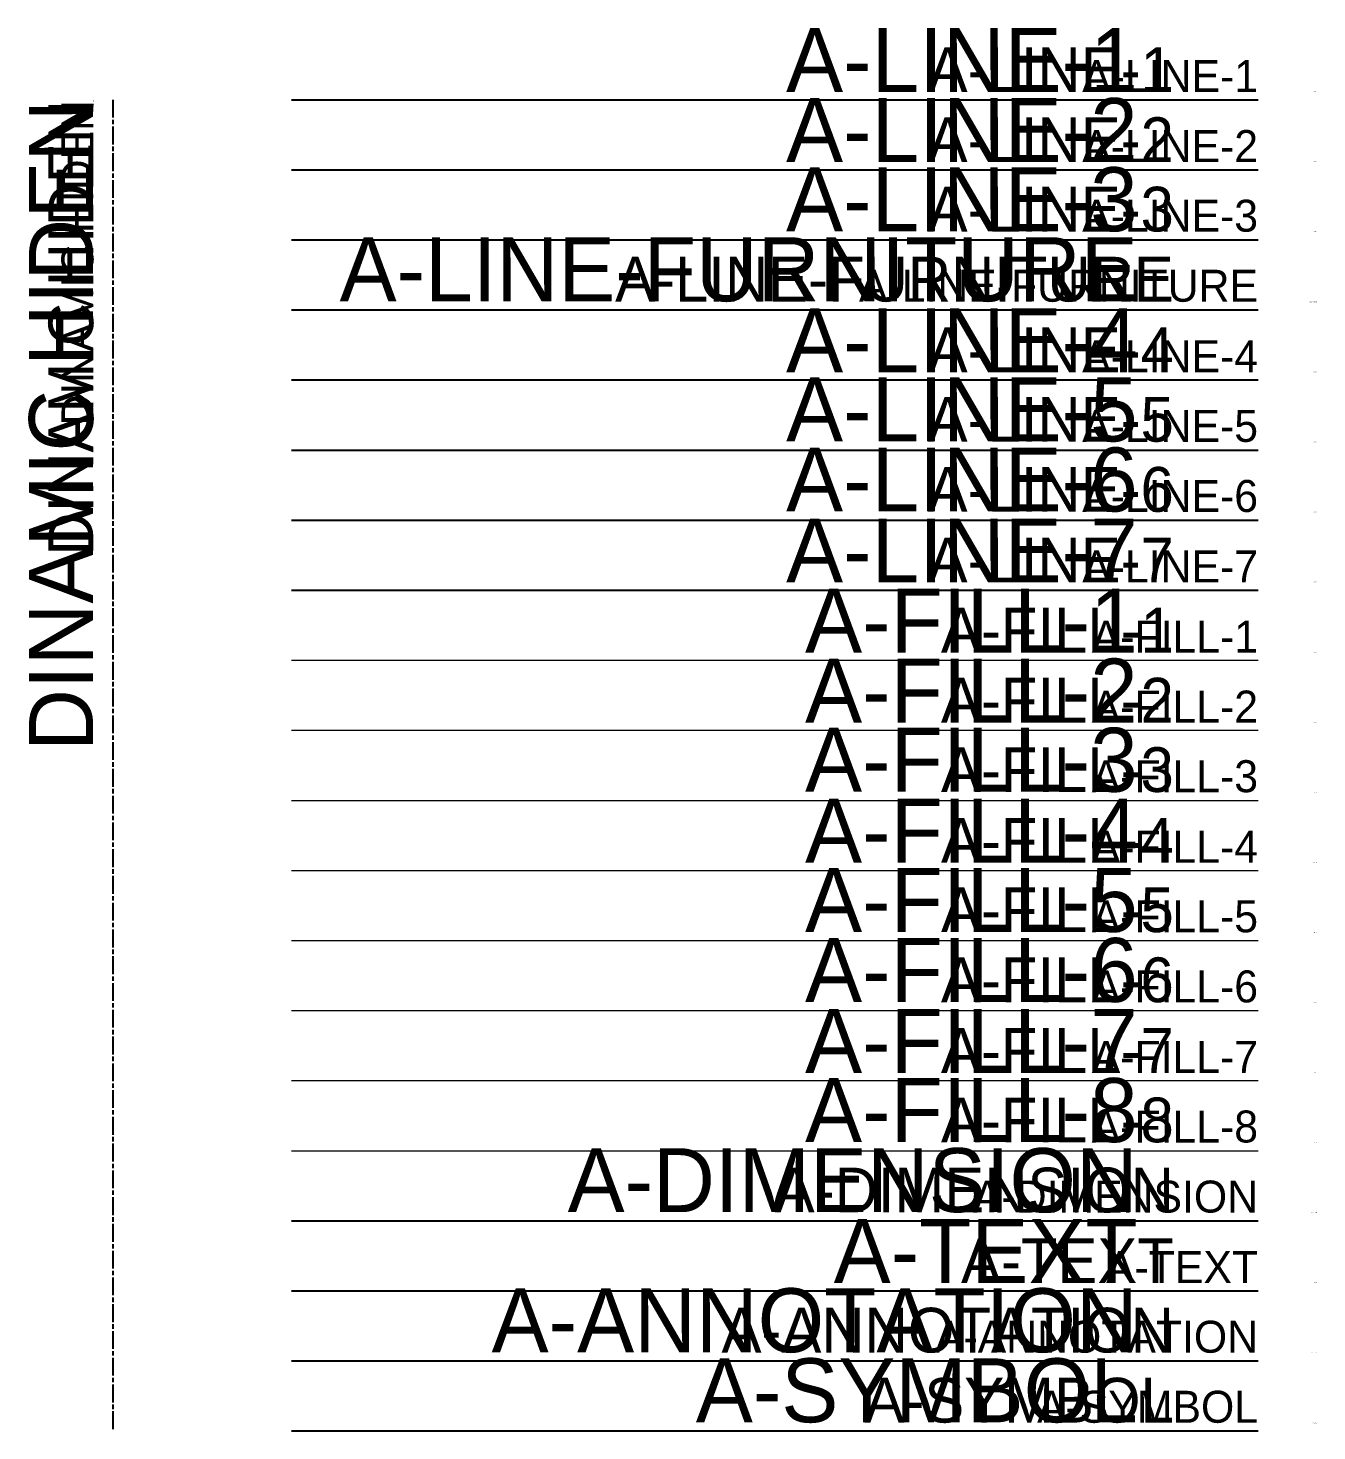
# Model space of a CAD drawing. Header units: centimetres. Extents: x -292707 to 138715, y -53922 to 66277.
# Drawn here: x -2579.1 to -2145.7, y 528.5 to 1000.2 of the extents above; entities that cross this region are included whole.
import ezdxf

# ---------------------------------------------------------------- set-up
doc = ezdxf.new("R2010")
doc.units = ezdxf.units.CM
doc.linetypes.add('ACAD_ISO08W100', pattern=[36, 24, -3, 6, -3])
for name, color, linetype in [('A-ALINE-1', 91, 'Continuous'), ('A-ALINE-2', 101, 'Continuous'), ('A-ALINE-3', 111, 'Continuous'), ('A-ALINE-4', 113, 'Continuous'), ('A-ALINE-5', 115, 'Continuous'), ('A-ALINE-6', 117, 'Continuous'), ('A-ALINE-7', 119, 'Continuous'), ('A-ALINE-FURNITURE', 112, 'Continuous'), ('A-ANNOTATION', 144, 'Continuous'), ('A-DIM', 157, 'Continuous'), ('A-SYMBOL', 136, 'Continuous'), ('A-TEXT', 254, 'Continuous'), ('A-TEXT @ 0.1', 254, 'Continuous'), ('A-TEXT @ 10', 254, 'Continuous'), ('A-TEXT @ 5', 254, 'Continuous'), ('A-TEXT @ 7', 254, 'Continuous')]:
    doc.layers.add(name, color=color, linetype=linetype)
for name, color, linetype, lineweight, true_color in [('A-FILL-1', 250, 'Continuous', 0, 0x333333), ('A-FILL-2', 7, 'Continuous', 0, 0x4d4d4d), ('A-FILL-3', 7, 'Continuous', 0, 0x666666), ('A-FILL-4', 9, 'Continuous', 0, 0x808080), ('A-FILL-5', 7, 'Continuous', 0, 0x999999), ('A-FILL-6', 7, 'Continuous', 0, 0xb3b3b3), ('A-FILL-7', 7, 'Continuous', 0, 0xcccccc), ('A-FILL-8', 7, 'Continuous', 0, 0xe6e6e6)]:
    doc.layers.add(name, color=color, linetype=linetype, lineweight=lineweight, true_color=true_color)
doc.styles.add('Font 9 pt', font='GOTHIC.TTF', dxfattribs={"height": 2.15})

# ---------------------------------------------------------------- blocks, each defined once
blk = doc.blocks.new('*U1105')
at = {"layer": 'A-TEXT @ 0.1'}
note = blk.add_mtext_dynamic_manual_height_columns('\\P', width=0.2794, gutter_width=0.125, heights=[0.0406, 0], dxfattribs=dict(at, insert=(-2145.7, 978.7), char_height=0.215, attachment_point=9, style='Font 9 pt'))
for column, words in zip(note.columns.linked_columns, ['A-LINE-1']):
    column.text = words
at = {"layer": 'A-TEXT @ 10'}
note = blk.add_mtext_dynamic_manual_height_columns('\\P', width=27.9438, gutter_width=12.5, heights=[4.06, 0], dxfattribs=dict(at, insert=(-2205.96, 978.7), char_height=21.5, attachment_point=9, style='Font 9 pt'))
for column, words in zip(note.columns.linked_columns, ['A-LINE-1']):
    column.text = words
at = {"layer": 'A-TEXT @ 5'}
note = blk.add_mtext_dynamic_manual_height_columns('\\P', width=13.9719, gutter_width=6.25, heights=[2.03, 0], dxfattribs=dict(at, insert=(-2165.51, 978.7), char_height=10.75, attachment_point=9, style='Font 9 pt'))
for column, words in zip(note.columns.linked_columns, ['A-LINE-1']):
    column.text = words
at = {"layer": 'A-TEXT @ 7'}
note = blk.add_mtext_dynamic_manual_height_columns('\\P', width=19.5607, gutter_width=8.75, heights=[2.84, 0], dxfattribs=dict(at, insert=(-2193.82, 978.7), char_height=15.05, attachment_point=9, style='Font 9 pt'))
for column, words in zip(note.columns.linked_columns, ['A-LINE-1']):
    column.text = words
blk = doc.blocks.new('*U1106')
at = {"layer": 'A-TEXT @ 0.1'}
note = blk.add_mtext_dynamic_manual_height_columns('\\P', width=0.2794, gutter_width=0.125, heights=[0.0406, 0], dxfattribs=dict(at, insert=(-2145.7, 955.14), char_height=0.215, attachment_point=9, style='Font 9 pt'))
for column, words in zip(note.columns.linked_columns, ['A-LINE-2']):
    column.text = words
at = {"layer": 'A-TEXT @ 10'}
note = blk.add_mtext_dynamic_manual_height_columns('\\P', width=27.9438, gutter_width=12.5, heights=[4.06, 0], dxfattribs=dict(at, insert=(-2205.96, 955.14), char_height=21.5, attachment_point=9, style='Font 9 pt'))
for column, words in zip(note.columns.linked_columns, ['A-LINE-2']):
    column.text = words
at = {"layer": 'A-TEXT @ 5'}
note = blk.add_mtext_dynamic_manual_height_columns('\\P', width=13.9719, gutter_width=6.25, heights=[2.03, 0], dxfattribs=dict(at, insert=(-2165.51, 955.14), char_height=10.75, attachment_point=9, style='Font 9 pt'))
for column, words in zip(note.columns.linked_columns, ['A-LINE-2']):
    column.text = words
at = {"layer": 'A-TEXT @ 7'}
note = blk.add_mtext_dynamic_manual_height_columns('\\P', width=19.5607, gutter_width=8.75, heights=[2.84, 0], dxfattribs=dict(at, insert=(-2193.82, 955.14), char_height=15.05, attachment_point=9, style='Font 9 pt'))
for column, words in zip(note.columns.linked_columns, ['A-LINE-2']):
    column.text = words
blk = doc.blocks.new('*U1107')
at = {"layer": 'A-TEXT @ 0.1'}
note = blk.add_mtext_dynamic_manual_height_columns('\\P', width=0.2794, gutter_width=0.125, heights=[0.0406, 0], dxfattribs=dict(at, insert=(-2145.7, 931.58), char_height=0.215, attachment_point=9, style='Font 9 pt'))
for column, words in zip(note.columns.linked_columns, ['A-LINE-3']):
    column.text = words
at = {"layer": 'A-TEXT @ 10'}
note = blk.add_mtext_dynamic_manual_height_columns('\\P', width=27.9438, gutter_width=12.5, heights=[4.06, 0], dxfattribs=dict(at, insert=(-2205.96, 931.58), char_height=21.5, attachment_point=9, style='Font 9 pt'))
for column, words in zip(note.columns.linked_columns, ['A-LINE-3']):
    column.text = words
at = {"layer": 'A-TEXT @ 5'}
note = blk.add_mtext_dynamic_manual_height_columns('\\P', width=13.9719, gutter_width=6.25, heights=[2.03, 0], dxfattribs=dict(at, insert=(-2165.51, 931.58), char_height=10.75, attachment_point=9, style='Font 9 pt'))
for column, words in zip(note.columns.linked_columns, ['A-LINE-3']):
    column.text = words
at = {"layer": 'A-TEXT @ 7'}
note = blk.add_mtext_dynamic_manual_height_columns('\\P', width=19.5607, gutter_width=8.75, heights=[2.84, 0], dxfattribs=dict(at, insert=(-2193.82, 931.58), char_height=15.05, attachment_point=9, style='Font 9 pt'))
for column, words in zip(note.columns.linked_columns, ['A-LINE-3']):
    column.text = words
blk = doc.blocks.new('*U1108')
at = {"layer": 'A-TEXT @ 0.1'}
note = blk.add_mtext_dynamic_manual_height_columns('\\P', width=0.2794, gutter_width=0.125, heights=[0.0406, 0], dxfattribs=dict(at, insert=(-2145.7, 884.47), char_height=0.215, attachment_point=9, style='Font 9 pt'))
for column, words in zip(note.columns.linked_columns, ['A-LINE-4']):
    column.text = words
at = {"layer": 'A-TEXT @ 10'}
note = blk.add_mtext_dynamic_manual_height_columns('\\P', width=27.9438, gutter_width=12.5, heights=[4.06, 0], dxfattribs=dict(at, insert=(-2205.96, 884.47), char_height=21.5, attachment_point=9, style='Font 9 pt'))
for column, words in zip(note.columns.linked_columns, ['A-LINE-4']):
    column.text = words
at = {"layer": 'A-TEXT @ 5'}
note = blk.add_mtext_dynamic_manual_height_columns('\\P', width=13.9719, gutter_width=6.25, heights=[2.03, 0], dxfattribs=dict(at, insert=(-2165.51, 884.47), char_height=10.75, attachment_point=9, style='Font 9 pt'))
for column, words in zip(note.columns.linked_columns, ['A-LINE-4']):
    column.text = words
at = {"layer": 'A-TEXT @ 7'}
note = blk.add_mtext_dynamic_manual_height_columns('\\P', width=19.5607, gutter_width=8.75, heights=[2.84, 0], dxfattribs=dict(at, insert=(-2193.82, 884.47), char_height=15.05, attachment_point=9, style='Font 9 pt'))
for column, words in zip(note.columns.linked_columns, ['A-LINE-4']):
    column.text = words
blk = doc.blocks.new('*U1109')
at = {"layer": 'A-TEXT @ 0.1'}
note = blk.add_mtext_dynamic_manual_height_columns('\\P', width=0.2794, gutter_width=0.125, heights=[0.0406, 0], dxfattribs=dict(at, insert=(-2145.7, 860.91), char_height=0.215, attachment_point=9, style='Font 9 pt'))
for column, words in zip(note.columns.linked_columns, ['A-LINE-5']):
    column.text = words
at = {"layer": 'A-TEXT @ 10'}
note = blk.add_mtext_dynamic_manual_height_columns('\\P', width=27.9438, gutter_width=12.5, heights=[4.06, 0], dxfattribs=dict(at, insert=(-2205.96, 860.91), char_height=21.5, attachment_point=9, style='Font 9 pt'))
for column, words in zip(note.columns.linked_columns, ['A-LINE-5']):
    column.text = words
at = {"layer": 'A-TEXT @ 5'}
note = blk.add_mtext_dynamic_manual_height_columns('\\P', width=13.9719, gutter_width=6.25, heights=[2.03, 0], dxfattribs=dict(at, insert=(-2165.51, 860.91), char_height=10.75, attachment_point=9, style='Font 9 pt'))
for column, words in zip(note.columns.linked_columns, ['A-LINE-5']):
    column.text = words
at = {"layer": 'A-TEXT @ 7'}
note = blk.add_mtext_dynamic_manual_height_columns('\\P', width=19.5607, gutter_width=8.75, heights=[2.84, 0], dxfattribs=dict(at, insert=(-2193.82, 860.91), char_height=15.05, attachment_point=9, style='Font 9 pt'))
for column, words in zip(note.columns.linked_columns, ['A-LINE-5']):
    column.text = words
blk = doc.blocks.new('*U1110')
at = {"layer": 'A-TEXT @ 0.1'}
note = blk.add_mtext_dynamic_manual_height_columns('\\P', width=0.2794, gutter_width=0.125, heights=[0.0406, 0], dxfattribs=dict(at, insert=(-2145.7, 837.35), char_height=0.215, attachment_point=9, style='Font 9 pt'))
for column, words in zip(note.columns.linked_columns, ['A-LINE-6']):
    column.text = words
at = {"layer": 'A-TEXT @ 10'}
note = blk.add_mtext_dynamic_manual_height_columns('\\P', width=27.9438, gutter_width=12.5, heights=[4.06, 0], dxfattribs=dict(at, insert=(-2205.96, 837.35), char_height=21.5, attachment_point=9, style='Font 9 pt'))
for column, words in zip(note.columns.linked_columns, ['A-LINE-6']):
    column.text = words
at = {"layer": 'A-TEXT @ 5'}
note = blk.add_mtext_dynamic_manual_height_columns('\\P', width=13.9719, gutter_width=6.25, heights=[2.03, 0], dxfattribs=dict(at, insert=(-2165.51, 837.35), char_height=10.75, attachment_point=9, style='Font 9 pt'))
for column, words in zip(note.columns.linked_columns, ['A-LINE-6']):
    column.text = words
at = {"layer": 'A-TEXT @ 7'}
note = blk.add_mtext_dynamic_manual_height_columns('\\P', width=19.5607, gutter_width=8.75, heights=[2.84, 0], dxfattribs=dict(at, insert=(-2193.82, 837.35), char_height=15.05, attachment_point=9, style='Font 9 pt'))
for column, words in zip(note.columns.linked_columns, ['A-LINE-6']):
    column.text = words
blk = doc.blocks.new('*U1111')
at = {"layer": 'A-TEXT @ 0.1'}
note = blk.add_mtext_dynamic_manual_height_columns('\\P', width=0.2794, gutter_width=0.125, heights=[0.0406, 0], dxfattribs=dict(at, insert=(-2145.7, 813.79), char_height=0.215, attachment_point=9, style='Font 9 pt'))
for column, words in zip(note.columns.linked_columns, ['A-LINE-7']):
    column.text = words
at = {"layer": 'A-TEXT @ 10'}
note = blk.add_mtext_dynamic_manual_height_columns('\\P', width=27.9438, gutter_width=12.5, heights=[4.06, 0], dxfattribs=dict(at, insert=(-2205.96, 813.79), char_height=21.5, attachment_point=9, style='Font 9 pt'))
for column, words in zip(note.columns.linked_columns, ['A-LINE-7']):
    column.text = words
at = {"layer": 'A-TEXT @ 5'}
note = blk.add_mtext_dynamic_manual_height_columns('\\P', width=13.9719, gutter_width=6.25, heights=[2.03, 0], dxfattribs=dict(at, insert=(-2165.51, 813.79), char_height=10.75, attachment_point=9, style='Font 9 pt'))
for column, words in zip(note.columns.linked_columns, ['A-LINE-7']):
    column.text = words
at = {"layer": 'A-TEXT @ 7'}
note = blk.add_mtext_dynamic_manual_height_columns('\\P', width=19.5607, gutter_width=8.75, heights=[2.84, 0], dxfattribs=dict(at, insert=(-2193.82, 813.79), char_height=15.05, attachment_point=9, style='Font 9 pt'))
for column, words in zip(note.columns.linked_columns, ['A-LINE-7']):
    column.text = words
blk = doc.blocks.new('*U1112')
at = {"layer": 'A-TEXT @ 0.1'}
note = blk.add_mtext_dynamic_manual_height_columns('\\P', width=0.2794, gutter_width=0.125, heights=[0.0406, 0], dxfattribs=dict(at, insert=(-2145.7, 790.23), char_height=0.215, attachment_point=9, style='Font 9 pt'))
for column, words in zip(note.columns.linked_columns, ['A-FILL-1']):
    column.text = words
at = {"layer": 'A-TEXT @ 10'}
note = blk.add_mtext_dynamic_manual_height_columns('\\P', width=27.9438, gutter_width=12.5, heights=[4.06, 0], dxfattribs=dict(at, insert=(-2205.96, 790.23), char_height=21.5, attachment_point=9, style='Font 9 pt'))
for column, words in zip(note.columns.linked_columns, ['A-FILL-1']):
    column.text = words
at = {"layer": 'A-TEXT @ 5'}
note = blk.add_mtext_dynamic_manual_height_columns('\\P', width=13.9719, gutter_width=6.25, heights=[2.03, 0], dxfattribs=dict(at, insert=(-2165.51, 790.23), char_height=10.75, attachment_point=9, style='Font 9 pt'))
for column, words in zip(note.columns.linked_columns, ['A-FILL-1']):
    column.text = words
at = {"layer": 'A-TEXT @ 7'}
note = blk.add_mtext_dynamic_manual_height_columns('\\P', width=19.5607, gutter_width=8.75, heights=[2.84, 0], dxfattribs=dict(at, insert=(-2193.82, 790.23), char_height=15.05, attachment_point=9, style='Font 9 pt'))
for column, words in zip(note.columns.linked_columns, ['A-FILL-1']):
    column.text = words
blk = doc.blocks.new('*U1113')
at = {"layer": 'A-TEXT @ 0.1'}
note = blk.add_mtext_dynamic_manual_height_columns('\\P', width=0.2794, gutter_width=0.125, heights=[0.0406, 0], dxfattribs=dict(at, insert=(-2145.7, 531.1), char_height=0.215, attachment_point=9, style='Font 9 pt'))
for column, words in zip(note.columns.linked_columns, ['A-SYMBOL']):
    column.text = words
at = {"layer": 'A-TEXT @ 10'}
note = blk.add_mtext_dynamic_manual_height_columns('\\P', width=27.9438, gutter_width=12.5, heights=[4.06, 0], dxfattribs=dict(at, insert=(-2205.96, 531.1), char_height=21.5, attachment_point=9, style='Font 9 pt'))
for column, words in zip(note.columns.linked_columns, ['A-SYMBOL']):
    column.text = words
at = {"layer": 'A-TEXT @ 5'}
note = blk.add_mtext_dynamic_manual_height_columns('\\P', width=13.9719, gutter_width=6.25, heights=[2.03, 0], dxfattribs=dict(at, insert=(-2165.51, 531.1), char_height=10.75, attachment_point=9, style='Font 9 pt'))
for column, words in zip(note.columns.linked_columns, ['A-SYMBOL']):
    column.text = words
at = {"layer": 'A-TEXT @ 7'}
note = blk.add_mtext_dynamic_manual_height_columns('\\P', width=19.5607, gutter_width=8.75, heights=[2.84, 0], dxfattribs=dict(at, insert=(-2193.82, 531.1), char_height=15.05, attachment_point=9, style='Font 9 pt'))
for column, words in zip(note.columns.linked_columns, ['A-SYMBOL']):
    column.text = words
blk = doc.blocks.new('*U1114')
at = {"layer": 'A-TEXT @ 0.1'}
note = blk.add_mtext_dynamic_manual_height_columns('\\P', width=0.2794, gutter_width=0.125, heights=[0.0406, 0], dxfattribs=dict(at, insert=(-2145.7, 766.68), char_height=0.215, attachment_point=9, style='Font 9 pt'))
for column, words in zip(note.columns.linked_columns, ['A-FILL-2']):
    column.text = words
at = {"layer": 'A-TEXT @ 10'}
note = blk.add_mtext_dynamic_manual_height_columns('\\P', width=27.9438, gutter_width=12.5, heights=[4.06, 0], dxfattribs=dict(at, insert=(-2205.96, 766.68), char_height=21.5, attachment_point=9, style='Font 9 pt'))
for column, words in zip(note.columns.linked_columns, ['A-FILL-2']):
    column.text = words
at = {"layer": 'A-TEXT @ 5'}
note = blk.add_mtext_dynamic_manual_height_columns('\\P', width=13.9719, gutter_width=6.25, heights=[2.03, 0], dxfattribs=dict(at, insert=(-2165.51, 766.68), char_height=10.75, attachment_point=9, style='Font 9 pt'))
for column, words in zip(note.columns.linked_columns, ['A-FILL-2']):
    column.text = words
at = {"layer": 'A-TEXT @ 7'}
note = blk.add_mtext_dynamic_manual_height_columns('\\P', width=19.5607, gutter_width=8.75, heights=[2.84, 0], dxfattribs=dict(at, insert=(-2193.82, 766.68), char_height=15.05, attachment_point=9, style='Font 9 pt'))
for column, words in zip(note.columns.linked_columns, ['A-FILL-2']):
    column.text = words
blk = doc.blocks.new('*U1115')
at = {"layer": 'A-TEXT @ 0.1'}
note = blk.add_mtext_dynamic_manual_height_columns('\\P', width=0.2794, gutter_width=0.125, heights=[0.0406, 0], dxfattribs=dict(at, insert=(-2145.7, 743.12), char_height=0.215, attachment_point=9, style='Font 9 pt'))
for column, words in zip(note.columns.linked_columns, ['A-FILL-3']):
    column.text = words
at = {"layer": 'A-TEXT @ 10'}
note = blk.add_mtext_dynamic_manual_height_columns('\\P', width=27.9438, gutter_width=12.5, heights=[4.06, 0], dxfattribs=dict(at, insert=(-2205.96, 743.12), char_height=21.5, attachment_point=9, style='Font 9 pt'))
for column, words in zip(note.columns.linked_columns, ['A-FILL-3']):
    column.text = words
at = {"layer": 'A-TEXT @ 5'}
note = blk.add_mtext_dynamic_manual_height_columns('\\P', width=13.9719, gutter_width=6.25, heights=[2.03, 0], dxfattribs=dict(at, insert=(-2165.51, 743.12), char_height=10.75, attachment_point=9, style='Font 9 pt'))
for column, words in zip(note.columns.linked_columns, ['A-FILL-3']):
    column.text = words
at = {"layer": 'A-TEXT @ 7'}
note = blk.add_mtext_dynamic_manual_height_columns('\\P', width=19.5607, gutter_width=8.75, heights=[2.84, 0], dxfattribs=dict(at, insert=(-2193.82, 743.12), char_height=15.05, attachment_point=9, style='Font 9 pt'))
for column, words in zip(note.columns.linked_columns, ['A-FILL-3']):
    column.text = words
blk = doc.blocks.new('*U1116')
at = {"layer": 'A-TEXT @ 0.1'}
note = blk.add_mtext_dynamic_manual_height_columns('\\P', width=0.2794, gutter_width=0.125, heights=[0.0406, 0], dxfattribs=dict(at, insert=(-2145.7, 719.56), char_height=0.215, attachment_point=9, style='Font 9 pt'))
for column, words in zip(note.columns.linked_columns, ['A-FILL-4']):
    column.text = words
at = {"layer": 'A-TEXT @ 10'}
note = blk.add_mtext_dynamic_manual_height_columns('\\P', width=27.9438, gutter_width=12.5, heights=[4.06, 0], dxfattribs=dict(at, insert=(-2205.96, 719.56), char_height=21.5, attachment_point=9, style='Font 9 pt'))
for column, words in zip(note.columns.linked_columns, ['A-FILL-4']):
    column.text = words
at = {"layer": 'A-TEXT @ 5'}
note = blk.add_mtext_dynamic_manual_height_columns('\\P', width=13.9719, gutter_width=6.25, heights=[2.03, 0], dxfattribs=dict(at, insert=(-2165.51, 719.56), char_height=10.75, attachment_point=9, style='Font 9 pt'))
for column, words in zip(note.columns.linked_columns, ['A-FILL-4']):
    column.text = words
at = {"layer": 'A-TEXT @ 7'}
note = blk.add_mtext_dynamic_manual_height_columns('\\P', width=19.5607, gutter_width=8.75, heights=[2.84, 0], dxfattribs=dict(at, insert=(-2193.82, 719.56), char_height=15.05, attachment_point=9, style='Font 9 pt'))
for column, words in zip(note.columns.linked_columns, ['A-FILL-4']):
    column.text = words
blk = doc.blocks.new('*U1117')
at = {"layer": 'A-TEXT @ 0.1'}
note = blk.add_mtext_dynamic_manual_height_columns('\\P', width=0.2794, gutter_width=0.125, heights=[0.0406, 0], dxfattribs=dict(at, insert=(-2145.7, 696), char_height=0.215, attachment_point=9, style='Font 9 pt'))
for column, words in zip(note.columns.linked_columns, ['A-FILL-5']):
    column.text = words
at = {"layer": 'A-TEXT @ 10'}
note = blk.add_mtext_dynamic_manual_height_columns('\\P', width=27.9438, gutter_width=12.5, heights=[4.06, 0], dxfattribs=dict(at, insert=(-2205.96, 696), char_height=21.5, attachment_point=9, style='Font 9 pt'))
for column, words in zip(note.columns.linked_columns, ['A-FILL-5']):
    column.text = words
at = {"layer": 'A-TEXT @ 5'}
note = blk.add_mtext_dynamic_manual_height_columns('\\P', width=13.9719, gutter_width=6.25, heights=[2.03, 0], dxfattribs=dict(at, insert=(-2165.51, 696), char_height=10.75, attachment_point=9, style='Font 9 pt'))
for column, words in zip(note.columns.linked_columns, ['A-FILL-5']):
    column.text = words
at = {"layer": 'A-TEXT @ 7'}
note = blk.add_mtext_dynamic_manual_height_columns('\\P', width=19.5607, gutter_width=8.75, heights=[2.84, 0], dxfattribs=dict(at, insert=(-2193.82, 696), char_height=15.05, attachment_point=9, style='Font 9 pt'))
for column, words in zip(note.columns.linked_columns, ['A-FILL-5']):
    column.text = words
blk = doc.blocks.new('*U1118')
at = {"layer": 'A-TEXT @ 0.1'}
note = blk.add_mtext_dynamic_manual_height_columns('\\P', width=0.2794, gutter_width=0.125, heights=[0.0406, 0], dxfattribs=dict(at, insert=(-2145.7, 672.44), char_height=0.215, attachment_point=9, style='Font 9 pt'))
for column, words in zip(note.columns.linked_columns, ['A-FILL-6']):
    column.text = words
at = {"layer": 'A-TEXT @ 10'}
note = blk.add_mtext_dynamic_manual_height_columns('\\P', width=27.9438, gutter_width=12.5, heights=[4.06, 0], dxfattribs=dict(at, insert=(-2205.96, 672.44), char_height=21.5, attachment_point=9, style='Font 9 pt'))
for column, words in zip(note.columns.linked_columns, ['A-FILL-6']):
    column.text = words
at = {"layer": 'A-TEXT @ 5'}
note = blk.add_mtext_dynamic_manual_height_columns('\\P', width=13.9719, gutter_width=6.25, heights=[2.03, 0], dxfattribs=dict(at, insert=(-2165.51, 672.44), char_height=10.75, attachment_point=9, style='Font 9 pt'))
for column, words in zip(note.columns.linked_columns, ['A-FILL-6']):
    column.text = words
at = {"layer": 'A-TEXT @ 7'}
note = blk.add_mtext_dynamic_manual_height_columns('\\P', width=19.5607, gutter_width=8.75, heights=[2.84, 0], dxfattribs=dict(at, insert=(-2193.82, 672.44), char_height=15.05, attachment_point=9, style='Font 9 pt'))
for column, words in zip(note.columns.linked_columns, ['A-FILL-6']):
    column.text = words
blk = doc.blocks.new('*U1119')
at = {"layer": 'A-TEXT @ 0.1'}
note = blk.add_mtext_dynamic_manual_height_columns('\\P', width=0.2794, gutter_width=0.125, heights=[0.0406, 0], dxfattribs=dict(at, insert=(-2145.7, 648.89), char_height=0.215, attachment_point=9, style='Font 9 pt'))
for column, words in zip(note.columns.linked_columns, ['A-FILL-7']):
    column.text = words
at = {"layer": 'A-TEXT @ 10'}
note = blk.add_mtext_dynamic_manual_height_columns('\\P', width=27.9438, gutter_width=12.5, heights=[4.06, 0], dxfattribs=dict(at, insert=(-2205.96, 648.89), char_height=21.5, attachment_point=9, style='Font 9 pt'))
for column, words in zip(note.columns.linked_columns, ['A-FILL-7']):
    column.text = words
at = {"layer": 'A-TEXT @ 5'}
note = blk.add_mtext_dynamic_manual_height_columns('\\P', width=13.9719, gutter_width=6.25, heights=[2.03, 0], dxfattribs=dict(at, insert=(-2165.51, 648.89), char_height=10.75, attachment_point=9, style='Font 9 pt'))
for column, words in zip(note.columns.linked_columns, ['A-FILL-7']):
    column.text = words
at = {"layer": 'A-TEXT @ 7'}
note = blk.add_mtext_dynamic_manual_height_columns('\\P', width=19.5607, gutter_width=8.75, heights=[2.84, 0], dxfattribs=dict(at, insert=(-2193.82, 648.89), char_height=15.05, attachment_point=9, style='Font 9 pt'))
for column, words in zip(note.columns.linked_columns, ['A-FILL-7']):
    column.text = words
blk = doc.blocks.new('*U1120')
at = {"layer": 'A-TEXT @ 0.1'}
note = blk.add_mtext_dynamic_manual_height_columns('\\P', width=0.2794, gutter_width=0.125, heights=[0.0406, 0], dxfattribs=dict(at, insert=(-2145.7, 625.33), char_height=0.215, attachment_point=9, style='Font 9 pt'))
for column, words in zip(note.columns.linked_columns, ['A-FILL-8']):
    column.text = words
at = {"layer": 'A-TEXT @ 10'}
note = blk.add_mtext_dynamic_manual_height_columns('\\P', width=27.9438, gutter_width=12.5, heights=[4.06, 0], dxfattribs=dict(at, insert=(-2205.96, 625.33), char_height=21.5, attachment_point=9, style='Font 9 pt'))
for column, words in zip(note.columns.linked_columns, ['A-FILL-8']):
    column.text = words
at = {"layer": 'A-TEXT @ 5'}
note = blk.add_mtext_dynamic_manual_height_columns('\\P', width=13.9719, gutter_width=6.25, heights=[2.03, 0], dxfattribs=dict(at, insert=(-2165.51, 625.33), char_height=10.75, attachment_point=9, style='Font 9 pt'))
for column, words in zip(note.columns.linked_columns, ['A-FILL-8']):
    column.text = words
at = {"layer": 'A-TEXT @ 7'}
note = blk.add_mtext_dynamic_manual_height_columns('\\P', width=19.5607, gutter_width=8.75, heights=[2.84, 0], dxfattribs=dict(at, insert=(-2193.82, 625.33), char_height=15.05, attachment_point=9, style='Font 9 pt'))
for column, words in zip(note.columns.linked_columns, ['A-FILL-8']):
    column.text = words
blk = doc.blocks.new('*U1121')
at = {"layer": 'A-TEXT @ 0.1'}
note = blk.add_mtext_dynamic_manual_height_columns('\\P', width=0.2794, gutter_width=0.125, heights=[0.0406, 0], dxfattribs=dict(at, insert=(-2145.7, 554.65), char_height=0.215, attachment_point=9, style='Font 9 pt'))
for column, words in zip(note.columns.linked_columns, ['A-ANNOTATION']):
    column.text = words
at = {"layer": 'A-TEXT @ 10'}
note = blk.add_mtext_dynamic_manual_height_columns('\\P', width=27.9438, gutter_width=12.5, heights=[4.06, 0], dxfattribs=dict(at, insert=(-2205.96, 554.65), char_height=21.5, attachment_point=9, style='Font 9 pt'))
for column, words in zip(note.columns.linked_columns, ['A-ANNOTATION']):
    column.text = words
at = {"layer": 'A-TEXT @ 5'}
note = blk.add_mtext_dynamic_manual_height_columns('\\P', width=13.9719, gutter_width=6.25, heights=[2.03, 0], dxfattribs=dict(at, insert=(-2165.51, 554.65), char_height=10.75, attachment_point=9, style='Font 9 pt'))
for column, words in zip(note.columns.linked_columns, ['A-ANNOTATION']):
    column.text = words
at = {"layer": 'A-TEXT @ 7'}
note = blk.add_mtext_dynamic_manual_height_columns('\\P', width=19.5607, gutter_width=8.75, heights=[2.84, 0], dxfattribs=dict(at, insert=(-2193.82, 554.65), char_height=15.05, attachment_point=9, style='Font 9 pt'))
for column, words in zip(note.columns.linked_columns, ['A-ANNOTATION']):
    column.text = words
blk = doc.blocks.new('*U1122')
at = {"layer": 'A-TEXT @ 0.1'}
note = blk.add_mtext_dynamic_manual_height_columns('\\P', width=0.2794, gutter_width=0.125, heights=[0.0406, 0], dxfattribs=dict(at, insert=(-2145.7, 578.21), char_height=0.215, attachment_point=9, style='Font 9 pt'))
for column, words in zip(note.columns.linked_columns, ['A-TEXT']):
    column.text = words
at = {"layer": 'A-TEXT @ 10'}
note = blk.add_mtext_dynamic_manual_height_columns('\\P', width=27.9438, gutter_width=12.5, heights=[4.06, 0], dxfattribs=dict(at, insert=(-2205.96, 578.21), char_height=21.5, attachment_point=9, style='Font 9 pt'))
for column, words in zip(note.columns.linked_columns, ['A-TEXT']):
    column.text = words
at = {"layer": 'A-TEXT @ 5'}
note = blk.add_mtext_dynamic_manual_height_columns('\\P', width=13.9719, gutter_width=6.25, heights=[2.03, 0], dxfattribs=dict(at, insert=(-2165.51, 578.21), char_height=10.75, attachment_point=9, style='Font 9 pt'))
for column, words in zip(note.columns.linked_columns, ['A-TEXT']):
    column.text = words
at = {"layer": 'A-TEXT @ 7'}
note = blk.add_mtext_dynamic_manual_height_columns('\\P', width=19.5607, gutter_width=8.75, heights=[2.84, 0], dxfattribs=dict(at, insert=(-2193.82, 578.21), char_height=15.05, attachment_point=9, style='Font 9 pt'))
for column, words in zip(note.columns.linked_columns, ['A-TEXT']):
    column.text = words
blk = doc.blocks.new('*U1123')
at = {"layer": 'A-TEXT @ 0.1'}
note = blk.add_mtext_dynamic_manual_height_columns('\\P', width=0.2794, gutter_width=0.125, heights=[0.0406, 0], dxfattribs=dict(at, insert=(-2145.7, 601.77), char_height=0.215, attachment_point=9, style='Font 9 pt'))
for column, words in zip(note.columns.linked_columns, ['A-DIMENSION']):
    column.text = words
at = {"layer": 'A-TEXT @ 10'}
note = blk.add_mtext_dynamic_manual_height_columns('\\P', width=27.9438, gutter_width=12.5, heights=[4.06, 0], dxfattribs=dict(at, insert=(-2205.96, 601.77), char_height=21.5, attachment_point=9, style='Font 9 pt'))
for column, words in zip(note.columns.linked_columns, ['A-DIMENSION']):
    column.text = words
at = {"layer": 'A-TEXT @ 5'}
note = blk.add_mtext_dynamic_manual_height_columns('\\P', width=13.9719, gutter_width=6.25, heights=[2.03, 0], dxfattribs=dict(at, insert=(-2165.51, 601.77), char_height=10.75, attachment_point=9, style='Font 9 pt'))
for column, words in zip(note.columns.linked_columns, ['A-DIMENSION']):
    column.text = words
at = {"layer": 'A-TEXT @ 7'}
note = blk.add_mtext_dynamic_manual_height_columns('\\P', width=19.5607, gutter_width=8.75, heights=[2.84, 0], dxfattribs=dict(at, insert=(-2193.82, 601.77), char_height=15.05, attachment_point=9, style='Font 9 pt'))
for column, words in zip(note.columns.linked_columns, ['A-DIMENSION']):
    column.text = words
blk = doc.blocks.new('*U1124')
at = {"layer": 'A-TEXT @ 0.1'}
note = blk.add_mtext_dynamic_manual_height_columns('\\P', width=0.2794, gutter_width=0.125, heights=[0.0406, 0], dxfattribs=dict(at, insert=(-2145.7, 908.03), char_height=0.215, attachment_point=9, style='Font 9 pt'))
for column, words in zip(note.columns.linked_columns, ['A-LINE-FURNITURE']):
    column.text = words
at = {"layer": 'A-TEXT @ 10'}
note = blk.add_mtext_dynamic_manual_height_columns('\\P', width=27.9438, gutter_width=12.5, heights=[4.06, 0], dxfattribs=dict(at, insert=(-2205.96, 908.03), char_height=21.5, attachment_point=9, style='Font 9 pt'))
for column, words in zip(note.columns.linked_columns, ['A-LINE-FURNITURE']):
    column.text = words
at = {"layer": 'A-TEXT @ 5'}
note = blk.add_mtext_dynamic_manual_height_columns('\\P', width=13.9719, gutter_width=6.25, heights=[2.03, 0], dxfattribs=dict(at, insert=(-2165.51, 908.03), char_height=10.75, attachment_point=9, style='Font 9 pt'))
for column, words in zip(note.columns.linked_columns, ['A-LINE-FURNITURE']):
    column.text = words
at = {"layer": 'A-TEXT @ 7'}
note = blk.add_mtext_dynamic_manual_height_columns('\\P', width=19.5607, gutter_width=8.75, heights=[2.84, 0], dxfattribs=dict(at, insert=(-2193.82, 908.03), char_height=15.05, attachment_point=9, style='Font 9 pt'))
for column, words in zip(note.columns.linked_columns, ['A-LINE-FURNITURE']):
    column.text = words
blk = doc.blocks.new('*U1125')
at = {"layer": 'A-TEXT @ 0.1', "insert": (-2556.92, 976), "char_height": 0.215, "width": 3.4194, "attachment_point": 9, "rotation": 90, "style": 'Font 9 pt'}
blk.add_mtext('DINAMIC HIDEN', dxfattribs=at)
at = {"layer": 'A-TEXT @ 10', "insert": (-2556.92, 976), "char_height": 21.5, "width": 341.9382, "attachment_point": 9, "rotation": 90, "style": 'Font 9 pt'}
blk.add_mtext('DINAMIC HIDEN', dxfattribs=at)
at = {"layer": 'A-TEXT @ 5', "insert": (-2556.92, 976), "char_height": 10.75, "width": 170.9691, "attachment_point": 9, "rotation": 90, "style": 'Font 9 pt'}
blk.add_mtext('DINAMIC HIDEN', dxfattribs=at)
at = {"layer": 'A-TEXT @ 7', "insert": (-2556.92, 976), "char_height": 15.05, "width": 239.3568, "attachment_point": 9, "rotation": 90, "style": 'Font 9 pt'}
blk.add_mtext('DINAMIC HIDEN', dxfattribs=at)

msp = doc.modelspace()

# ---------------------------------------------------------------- linework, layer by layer
at = {"layer": 'A-ALINE-1'}
msp.add_lwpolyline([(-2490.51, 976.1), (-2165.51, 976.1)], dxfattribs=at)
at = {"layer": 'A-ALINE-2'}
msp.add_lwpolyline([(-2490.51, 952.55), (-2165.51, 952.55)], dxfattribs=at)
at = {"layer": 'A-ALINE-3'}
msp.add_lwpolyline([(-2490.51, 928.99), (-2165.51, 928.99)], dxfattribs=at)
at = {"layer": 'A-ALINE-4', "linetype": 'ACAD_ISO08W100', "ltscale": 0.25}
msp.add_lwpolyline([(-2550.51, 976.1), (-2550.51, 528.5)], dxfattribs=at)
at = {"layer": 'A-ALINE-4'}
msp.add_lwpolyline([(-2490.51, 881.87), (-2165.51, 881.87)], dxfattribs=at)
at = {"layer": 'A-ALINE-5'}
msp.add_lwpolyline([(-2490.51, 858.31), (-2165.51, 858.31)], dxfattribs=at)
at = {"layer": 'A-ALINE-6'}
msp.add_lwpolyline([(-2490.51, 834.76), (-2165.51, 834.76)], dxfattribs=at)
at = {"layer": 'A-ALINE-7'}
msp.add_lwpolyline([(-2490.51, 811.2), (-2165.51, 811.2)], dxfattribs=at)
at = {"layer": 'A-ALINE-FURNITURE'}
msp.add_lwpolyline([(-2490.51, 905.43), (-2165.51, 905.43)], dxfattribs=at)
at = {"layer": 'A-ANNOTATION', "ltscale": 0.5}
msp.add_lwpolyline([(-2490.51, 552.06), (-2165.51, 552.06)], dxfattribs=at)
at = {"layer": 'A-DIM'}
msp.add_lwpolyline([(-2490.51, 599.17), (-2165.51, 599.17)], dxfattribs=at)
at = {"layer": 'A-FILL-1'}
msp.add_lwpolyline([(-2490.51, 787.64), (-2165.51, 787.64)], dxfattribs=at)
at = {"layer": 'A-FILL-2'}
msp.add_lwpolyline([(-2490.51, 764.08), (-2165.51, 764.08)], dxfattribs=at)
at = {"layer": 'A-FILL-3'}
msp.add_lwpolyline([(-2490.51, 740.52), (-2165.51, 740.52)], dxfattribs=at)
at = {"layer": 'A-FILL-4'}
msp.add_lwpolyline([(-2490.51, 716.96), (-2165.51, 716.96)], dxfattribs=at)
at = {"layer": 'A-FILL-5'}
msp.add_lwpolyline([(-2490.51, 693.41), (-2165.51, 693.41)], dxfattribs=at)
at = {"layer": 'A-FILL-6'}
msp.add_lwpolyline([(-2490.51, 669.85), (-2165.51, 669.85)], dxfattribs=at)
at = {"layer": 'A-FILL-7'}
msp.add_lwpolyline([(-2490.51, 646.29), (-2165.51, 646.29)], dxfattribs=at)
at = {"layer": 'A-FILL-8'}
msp.add_lwpolyline([(-2490.51, 622.73), (-2165.51, 622.73)], dxfattribs=at)
at = {"layer": 'A-SYMBOL'}
msp.add_lwpolyline([(-2490.51, 528.5), (-2165.51, 528.5)], dxfattribs=at)
at = {"layer": 'A-TEXT'}
msp.add_lwpolyline([(-2490.51, 575.62), (-2165.51, 575.62)], dxfattribs=at)

# ---------------------------------------------------------------- block references
for name in ['*U1105', '*U1106', '*U1125', '*U1107', '*U1124', '*U1108', '*U1109', '*U1110', '*U1111', '*U1112', '*U1114', '*U1115', '*U1116', '*U1117', '*U1118', '*U1119', '*U1120', '*U1123', '*U1122', '*U1121', '*U1113']:
    msp.add_blockref(name, (0, 0), dxfattribs=at)

doc.saveas('drawing.dxf')
